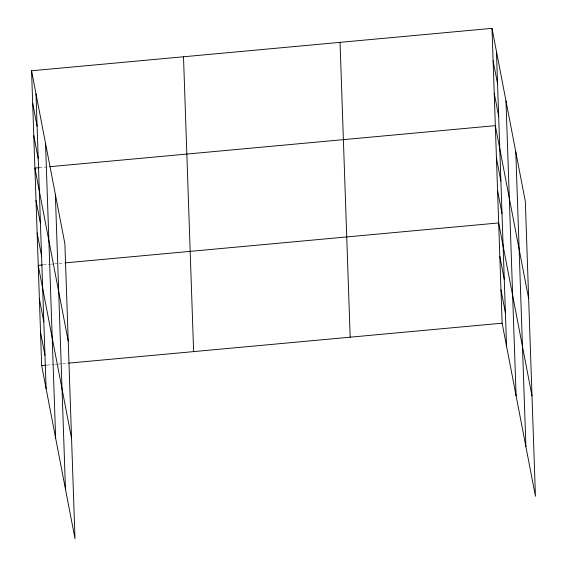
<?xml version="1.0" encoding="UTF-8"?>
<svg xmlns="http://www.w3.org/2000/svg" width="567" height="567" viewBox="0 0 567 567"><rect width="100%" height="100%" fill="white"/><g stroke="black" fill="none" stroke-linecap="round" stroke-linejoin="round"><path stroke-width="0.43" stroke-dasharray="2.83 2.13" d="M39.265 167.662L48.868 166.783M43.475 264.881L50.463 264.236M51.335 264.158L53.957 263.917M54.829 263.832L58.323 263.513M59.195 263.428L64.432 262.946M46.919 365.12L53.9 364.482M54.779 364.397L57.395 364.156M58.266 364.078L61.76 363.752M62.639 363.674L67.877 363.192"/><path stroke-width="0.85" d="M31.561 70.769L64.886 243.817L75 538.65L41.674 365.609L31.561 70.769L492 28.35L525.326 201.391L535.439 496.231L502.114 323.183L492 28.35M39.265 167.662L34.899 168.066L68.224 341.114M49.747 166.698L495.338 125.647L528.664 298.689M42.603 264.959L38.237 265.363L71.562 438.404M65.311 262.868L498.677 222.937L532.002 395.986M41.674 365.609L46.047 365.205M68.749 363.114L502.114 323.183M493.113 60.782L497.55 83.838M494.226 93.215L498.662 116.27M496.451 158.08L500.888 181.135M497.564 190.505L502.001 213.561M499.825 256.355L504.261 279.411M500.973 289.765L505.41 312.821M32.673 103.201L37.11 126.257M33.786 135.633L38.223 158.689M36.012 200.498L40.448 223.554M37.124 232.931L41.561 255.986M39.385 298.774L43.822 321.829M40.533 332.191L44.97 355.247M515.793 151.899L525.907 446.732M505.97 100.905L516.09 395.738M496.437 51.406L506.558 346.239M340.051 42.348L350.172 337.181M183.502 56.771L193.623 351.604M55.353 194.318L65.467 489.151M45.53 143.323L55.651 438.156M35.997 93.824L46.118 388.664"/></g></svg>
